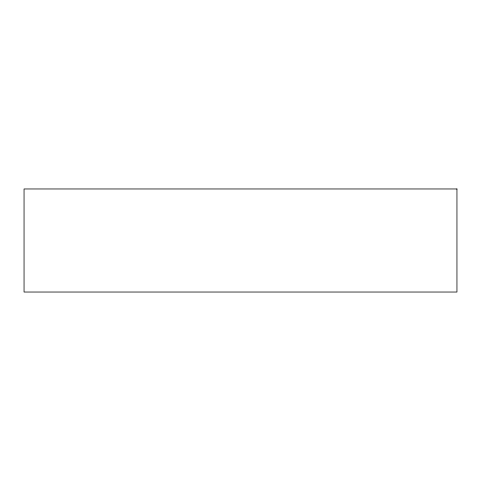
<?xml version="1.0" encoding="UTF-8"?>
<svg xmlns="http://www.w3.org/2000/svg" width="481" height="481" viewBox="0 0 481 481"><rect width="100%" height="100%" fill="white"/><g stroke="black" fill="none" stroke-linecap="round" stroke-linejoin="round"><path stroke-width="0.72" d="M456.95 188.967L24.05 188.967L24.05 292.033L456.95 292.033L456.95 188.967"/></g></svg>
